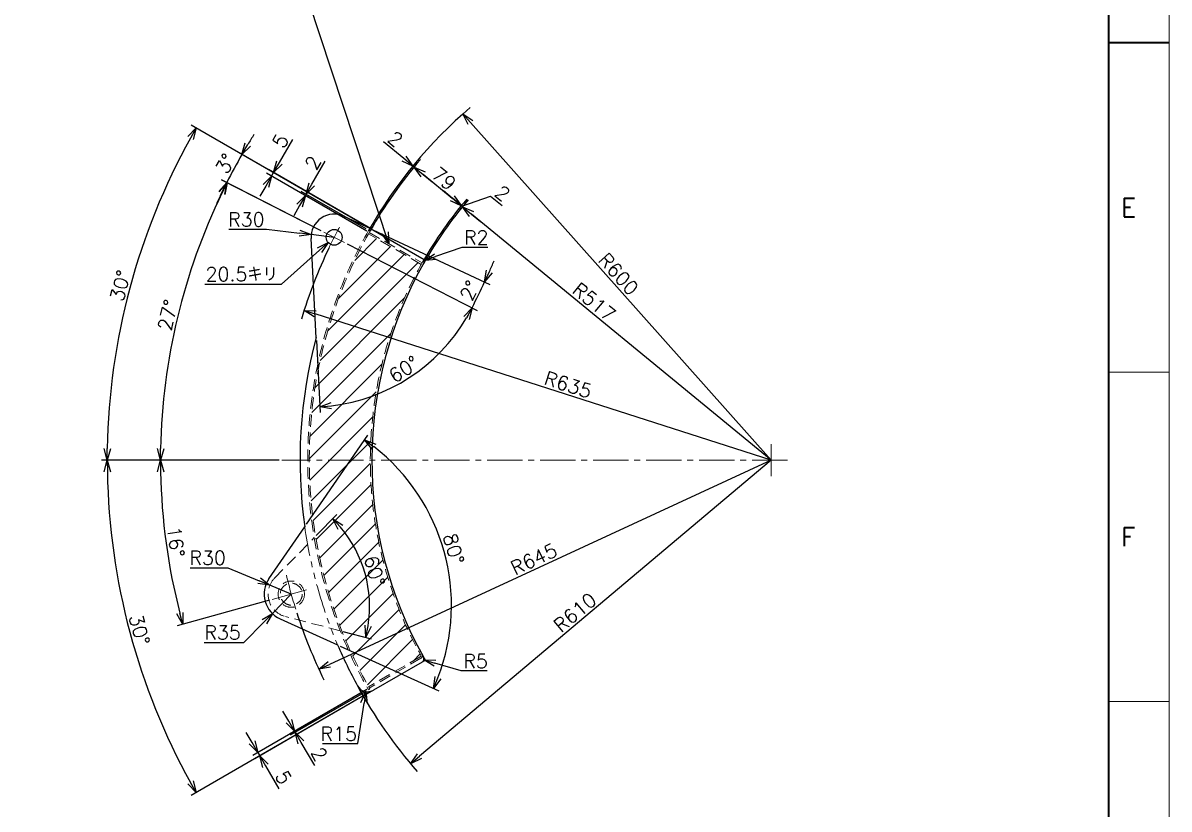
# Model space of a CAD drawing. Header units: millimetres. Extents: x 0 to 4969, y -29 to 3498.
# Drawn here: x 3486 to 4969, y 751 to 1768 of the extents above; entities that cross this region are included whole.
import ezdxf
from ezdxf.enums import TextEntityAlignment as Align

# ---------------------------------------------------------------- set-up
doc = ezdxf.new("R2010")
doc.units = ezdxf.units.MM
doc.header["$LTSCALE"] = 2.4
doc.header["$PDMODE"] = 99
doc.header["$PDSIZE"] = 1
for name, pattern in [('CENTER2', [28.575, 19.05, -3.175, 3.175, -3.175]), ('HIDDEN', [9.525, 6.35, -3.175]), ('PHANTOM2', [31.75, 15.875, -3.175, 3.175, -3.175, 3.175, -3.175])]:
    doc.linetypes.add(name, pattern=pattern)
for name, color, linetype, lineweight in [('04_HIDDEN', 2, 'HIDDEN', 13), ('05_CENTER', 4, 'CENTER2', 13), ('06_PHANTOM', 2, 'PHANTOM2', 13), ('08_DIM', 3, 'Continuous', 13), ('90_FRAME', 5, 'Continuous', 35)]:
    doc.layers.add(name, color=color, linetype=linetype, lineweight=lineweight)
doc.layers.add('10_DRAFT', color=8, linetype='Continuous', lineweight=0, plot=False)
doc.layers.add('91_BLANK', color=5, linetype='Continuous', lineweight=0, plot=False)
doc.styles.add('KSS_TXT', font='txt.shx', dxfattribs={"bigfont": 'extfont2.shx'})
doc.dimstyles.new('KSS_DIM', dxfattribs={"dimscale": 6, "dimtxt": 3, "dimasz": 2.5, "dimexe": 1.25, "dimexo": 0.625, "dimtad": 1, "dimdsep": 46, "dimtxsty": 'KSS_TXT', "dimblk": 'OPEN30', "dimcen": 0, "dimazin": 2, "dimtfac": 0.75, "dimtmove": 0, "dimatfit": 3, "dimldrblk": 'OPEN30', "dimfxl": 1.25, "dimtolj": 1, "dimarcsym": 0})
doc.dimstyles.new('KSS_DIM$3', dxfattribs={"dimscale": 6, "dimtxt": 3, "dimasz": 2.5, "dimexe": 1.25, "dimexo": 0.625, "dimtad": 1, "dimtih": 1, "dimtoh": 1, "dimdsep": 46, "dimtxsty": 'KSS_TXT', "dimblk": 'OPEN30', "dimcen": 0, "dimazin": 2, "dimtfac": 0.75, "dimtofl": 0, "dimtmove": 0, "dimatfit": 3, "dimldrblk": 'OPEN30', "dimfxl": 1.25, "dimtolj": 1, "dimarcsym": 0})
doc.dimstyles.new('KSS_DIM$4', dxfattribs={"dimscale": 6, "dimtxt": 3, "dimasz": 2.5, "dimexe": 1.25, "dimexo": 0.625, "dimtad": 1, "dimdsep": 46, "dimtxsty": 'KSS_TXT', "dimblk": 'OPEN30', "dimcen": 0, "dimse1": 1, "dimazin": 2, "dimtfac": 0.75, "dimtmove": 0, "dimatfit": 3, "dimldrblk": 'OPEN30', "dimfxl": 1.25, "dimtolj": 1, "dimarcsym": 0})

# ---------------------------------------------------------------- blocks, each defined once
blk = doc.blocks.new('_Open30')
at = {"color": 0, "linetype": 'ByBlock', "lineweight": -2}
for p, q in [((-1, 0.268), (0, 0)), ((0, 0), (-1, -0.268)), ((0, 0), (-1, 0))]:
    blk.add_line(p, q, dxfattribs=at)
blk = doc.blocks.new('*D189')
at = {"layer": '08_DIM', "color": 0, "lineweight": -2, "transparency": 16777216}
blk.add_line((4454.2, 1202.7), (4066.1, 1521.2), dxfattribs=at)
at = {"layer": 'Defpoints', "color": 0, "transparency": 16777216}
for p in [(4054.5, 1530.7), (4454.2, 1202.7)]:
    blk.add_point(p, dxfattribs=at)
at = {"layer": '08_DIM', "color": 0, "lineweight": -2, "transparency": 16777216, "xscale": 15, "yscale": 15, "zscale": 15, "rotation": 140.6301354000408}
blk.add_blockref('_Open30', (4054.5, 1530.7), dxfattribs=at)
at = {"layer": '08_DIM', "color": 0, "transparency": 16777216, "insert": (4224.8, 1407.5), "char_height": 18, "attachment_point": 5, "rotation": 320.6301, "style": 'KSS_TXT'}
blk.add_mtext('\\A1;R517', dxfattribs=at)
blk = doc.blocks.new('*D190')
at = {"layer": '08_DIM', "color": 0, "lineweight": -2, "transparency": 16777216}
blk.add_line((4454.2, 1202.7), (3882.3, 938.6), dxfattribs=at)
at = {"layer": 'Defpoints', "color": 0, "transparency": 16777216}
for p in [(4454.2, 1202.7), (3868.6, 932.3)]:
    blk.add_point(p, dxfattribs=at)
at = {"layer": '08_DIM', "color": 0, "lineweight": -2, "transparency": 16777216, "xscale": 15, "yscale": 15, "zscale": 15, "rotation": 204.7858328263726}
blk.add_blockref('_Open30', (3868.6, 932.3), dxfattribs=at)
at = {"layer": '08_DIM', "color": 0, "transparency": 16777216, "insert": (4147, 1074.9), "char_height": 18, "attachment_point": 5, "rotation": 24.7858, "style": 'KSS_TXT'}
blk.add_mtext('\\A1;R645', dxfattribs=at)
blk = doc.blocks.new('*D191')
at = {"layer": '08_DIM', "color": 0, "lineweight": -2, "transparency": 16777216}
for p, q in [((3817.1, 1202.7), (3587.2, 1202.7)), ((3935.9, 903.4), (3703.4, 769.2))]:
    blk.add_line(p, q, dxfattribs=at)
blk.add_arc((4454.4, 1202.7), 859.7, 180.9997, 208.9976, dxfattribs=at)
at = {"layer": 'Defpoints', "color": 0, "transparency": 16777216}
for p in [(3820.9, 1202.7), (4475.1, 1202.7), (3607.8, 1053.5), (4002.2, 941.7), (3939.1, 905.3)]:
    blk.add_point(p, dxfattribs=at)
at = {"layer": '08_DIM', "color": 0, "lineweight": -2, "transparency": 16777216, "xscale": 15, "yscale": 15, "zscale": 15}
for p, rotation in [((3594.7, 1202.7), 90.49985883863702), ((3709.9, 772.9), 299.4975005506485)]:
    blk.add_blockref('_Open30', p, dxfattribs=dict(at, rotation=rotation))
at = {"layer": '08_DIM', "color": 0, "transparency": 16777216, "insert": (3636.3, 983.6), "char_height": 18, "attachment_point": 5, "rotation": 284.9987, "style": 'KSS_TXT'}
blk.add_mtext('\\A1;30°', dxfattribs=at)
blk = doc.blocks.new('*D178')
at = {"layer": '08_DIM', "color": 0, "lineweight": -2, "transparency": 16777216}
for p, q in [((3817.1, 1202.7), (3656.1, 1202.7)), ((3804.8, 1021.6), (3685.4, 988.4))]:
    blk.add_line(p, q, dxfattribs=at)
blk.add_arc((4454.5, 1202.7), 790.9, 181.0866, 194.4884, dxfattribs=at)
at = {"layer": 'Defpoints', "color": 0, "transparency": 16777216}
for p in [(3820.9, 1202.7), (4475.1, 1202.7), (3666.9, 1131.2), (3857.5, 1036.3), (3808.4, 1022.6)]:
    blk.add_point(p, dxfattribs=at)
at = {"layer": '08_DIM', "color": 0, "lineweight": -2, "transparency": 16777216, "xscale": 15, "yscale": 15, "zscale": 15}
for p, rotation in [((3663.6, 1202.7), 90.543317598163), ((3692.6, 990.4), 285.0317267420963)]:
    blk.add_blockref('_Open30', p, dxfattribs=dict(at, rotation=rotation))
at = {"layer": '08_DIM', "color": 0, "transparency": 16777216, "insert": (3683.5, 1097.3), "char_height": 18, "attachment_point": 5, "rotation": 277.7875, "style": 'KSS_TXT'}
blk.add_mtext('\\A1;16°', dxfattribs=at)
blk = doc.blocks.new('*D179')
at = {"layer": '08_DIM', "color": 0, "lineweight": -2, "transparency": 16777216}
for p, q in [((3871.7, 1499.5), (3743.2, 1565.1)), ((3817.1, 1202.7), (3656.2, 1202.7))]:
    blk.add_line(p, q, dxfattribs=at)
blk.add_arc((4454.1, 1202.7), 790.4, 154.0815, 178.9126, dxfattribs=at)
at = {"layer": 'Defpoints', "color": 0, "transparency": 16777216}
for p in [(3875.1, 1497.8), (3901.7, 1484.2), (3702.4, 1447), (3820.9, 1202.7), (4475.1, 1202.7)]:
    blk.add_point(p, dxfattribs=at)
at = {"layer": '08_DIM', "color": 0, "lineweight": -2, "transparency": 16777216, "xscale": 15, "yscale": 15, "zscale": 15}
for p, rotation in [((3749.9, 1561.6), 63.53785850030877), ((3663.7, 1202.7), 269.4563198615368)]:
    blk.add_blockref('_Open30', p, dxfattribs=dict(at, rotation=rotation))
at = {"layer": '08_DIM', "color": 0, "transparency": 16777216, "insert": (3673.1, 1390.3), "char_height": 18, "attachment_point": 5, "rotation": 76.4971, "style": 'KSS_TXT'}
blk.add_mtext('\\A1;27°', dxfattribs=at)
blk = doc.blocks.new('*D180')
at = {"layer": '08_DIM', "color": 0, "lineweight": -2, "transparency": 16777216}
for p, q in [((3932.1, 1504.1), (3703.3, 1636.2)), ((3817.1, 1202.7), (3587.1, 1202.7))]:
    blk.add_line(p, q, dxfattribs=at)
blk.add_arc((4454.1, 1202.7), 859.5, 151, 179, dxfattribs=at)
at = {"layer": 'Defpoints', "color": 0, "transparency": 16777216}
for p in [(3935.3, 1502.3), (3646.4, 1496.7), (4002.2, 1463.7), (3820.9, 1202.7), (4475.1, 1202.7)]:
    blk.add_point(p, dxfattribs=at)
at = {"layer": '08_DIM', "color": 0, "lineweight": -2, "transparency": 16777216, "xscale": 15, "yscale": 15, "zscale": 15}
for p, rotation in [((3709.8, 1632.5), 60.49998515855516), ((3594.6, 1202.7), 269.5000153813288)]:
    blk.add_blockref('_Open30', p, dxfattribs=dict(at, rotation=rotation))
at = {"layer": '08_DIM', "color": 0, "transparency": 16777216, "insert": (3611.6, 1428.5), "char_height": 18, "attachment_point": 5, "rotation": 75, "style": 'KSS_TXT'}
blk.add_mtext('\\A1;30°', dxfattribs=at)
blk = doc.blocks.new('*D181')
at = {"layer": '08_DIM', "color": 0, "lineweight": -2, "transparency": 16777216}
blk.add_line((4454.2, 1202.7), (3998.8, 819.8), dxfattribs=at)
at = {"layer": 'Defpoints', "color": 0, "transparency": 16777216}
for p in [(4454.2, 1202.7), (3987.3, 810.2)]:
    blk.add_point(p, dxfattribs=at)
at = {"layer": '08_DIM', "color": 0, "lineweight": -2, "transparency": 16777216, "xscale": 15, "yscale": 15, "zscale": 15, "rotation": 220.059357419541}
blk.add_blockref('_Open30', (3987.3, 810.2), dxfattribs=at)
at = {"layer": '08_DIM', "color": 0, "transparency": 16777216, "insert": (4200.2, 1005.8), "char_height": 18, "attachment_point": 5, "rotation": 40.0594, "style": 'KSS_TXT'}
blk.add_mtext('\\A1;R610', dxfattribs=at)
blk = doc.blocks.new('*D192')
at = {"layer": '08_DIM', "color": 0, "lineweight": -2, "transparency": 16777216}
for p, q in [((3702.2, 1063.7), (3750.9, 1063.7)), ((3750.9, 1063.7), (3791.4, 1046.8)), ((3832.9, 1029.5), (3805.2, 1041))]:
    blk.add_line(p, q, dxfattribs=at)
at = {"layer": 'Defpoints', "color": 0, "transparency": 16777216}
for p in [(3805.2, 1041), (3832.9, 1029.5)]:
    blk.add_point(p, dxfattribs=at)
at = {"layer": '08_DIM', "color": 0, "lineweight": -2, "transparency": 16777216, "xscale": 15, "yscale": 15, "zscale": 15, "rotation": 337.3699849499008}
blk.add_blockref('_Open30', (3805.2, 1041), dxfattribs=at)
at = {"layer": '08_DIM', "color": 0, "transparency": 16777216, "insert": (3724.7, 1076.4), "char_height": 18, "attachment_point": 5, "style": 'KSS_TXT'}
blk.add_mtext('\\A1;R30', dxfattribs=at)
blk = doc.blocks.new('*D193')
at = {"layer": '08_DIM', "color": 0, "lineweight": -2, "transparency": 16777216}
for p, q in [((3832.9, 1029.6), (3808.4, 1004.5)), ((3771.7, 967.1), (3797.9, 993.8)), ((3720, 967.1), (3771.7, 967.1))]:
    blk.add_line(p, q, dxfattribs=at)
at = {"layer": 'Defpoints', "color": 0, "transparency": 16777216}
for p in [(3832.9, 1029.6), (3808.4, 1004.5)]:
    blk.add_point(p, dxfattribs=at)
at = {"layer": '08_DIM', "color": 0, "lineweight": -2, "transparency": 16777216, "xscale": 15, "yscale": 15, "zscale": 15, "rotation": 45.60166585719116}
blk.add_blockref('_Open30', (3808.4, 1004.5), dxfattribs=at)
at = {"layer": '08_DIM', "color": 0, "transparency": 16777216, "insert": (3744, 979.8), "char_height": 18, "attachment_point": 5, "style": 'KSS_TXT'}
blk.add_mtext('\\A1;R35', dxfattribs=at)
blk = doc.blocks.new('*D194')
at = {"layer": '08_DIM', "color": 0, "lineweight": -2, "transparency": 16777216}
for p, q in [((3865.2, 1105.3), (3891.8, 1132.4)), ((3899.8, 981.3), (3936.5, 971.9))]:
    blk.add_line(p, q, dxfattribs=at)
blk.add_arc((3775.1, 1013.4), 159.2, 350.9771, 40.173, dxfattribs=at)
at = {"layer": 'Defpoints', "color": 0, "transparency": 16777216}
for p in [(3862.6, 1102.6), (3811.5, 1050.5), (3933.5, 1028.8), (3825.5, 1000.4), (3896.2, 982.2)]:
    blk.add_point(p, dxfattribs=at)
at = {"layer": '08_DIM', "color": 0, "lineweight": -2, "transparency": 16777216, "xscale": 15, "yscale": 15, "zscale": 15}
for p, rotation in [((3886.5, 1127), 132.8740092316286), ((3929.3, 973.7), 258.2760794487026)]:
    blk.add_blockref('_Open30', p, dxfattribs=dict(at, rotation=rotation))
at = {"layer": '08_DIM', "color": 0, "transparency": 16777216, "insert": (3940.7, 1059.5), "char_height": 18, "attachment_point": 5, "rotation": 285.575, "style": 'KSS_TXT'}
blk.add_mtext('\\A1;60°', dxfattribs=at)
blk = doc.blocks.new('*D195')
at = {"layer": '08_DIM', "color": 0, "lineweight": -2, "transparency": 16777216}
for p, q in [((3852.5, 1119.8), (3931.9, 1235.3)), ((3896.4, 962.3), (4023.9, 904.4))]:
    blk.add_line(p, q, dxfattribs=at)
blk.add_arc((3780.4, 1015), 259.9, 338.8789, 52.1847, dxfattribs=at)
at = {"layer": 'Defpoints', "color": 0, "transparency": 16777216}
for p in [(3850.4, 1116.7), (3804.1, 1049.4), (4040.1, 1025), (3818.4, 997.7), (3893, 963.8)]:
    blk.add_point(p, dxfattribs=at)
at = {"layer": '08_DIM', "color": 0, "lineweight": -2, "transparency": 16777216, "xscale": 15, "yscale": 15, "zscale": 15}
for p, rotation in [((3927.7, 1229.1), 143.8383163988789), ((4017, 907.5), 247.2253147727389)]:
    blk.add_blockref('_Open30', p, dxfattribs=dict(at, rotation=rotation))
at = {"layer": '08_DIM', "color": 0, "transparency": 16777216, "insert": (4043.1, 1088), "char_height": 18, "attachment_point": 5, "rotation": 285.5318, "style": 'KSS_TXT'}
blk.add_mtext('\\A1;80°', dxfattribs=at)
blk = doc.blocks.new('*D196')
at = {"layer": '08_DIM', "color": 0, "lineweight": -2, "transparency": 16777216}
for p, q in [((3978.8, 1592.8), (3952.1, 1614.7)), ((3988.4, 1580.9), (3985.6, 1577.5)), ((3990, 1579.7), (3987.2, 1576.3)), ((3991.9, 1582), (3990.4, 1583.3)), ((4003.5, 1572.5), (4015.1, 1563))]:
    blk.add_line(p, q, dxfattribs=at)
at = {"layer": 'Defpoints', "color": 0, "transparency": 16777216}
for p in [(3990.4, 1583.3), (3990.8, 1583.8), (3992.4, 1582.6)]:
    blk.add_point(p, dxfattribs=at)
at = {"layer": '08_DIM', "color": 0, "lineweight": -2, "transparency": 16777216, "xscale": 15, "yscale": 15, "zscale": 15}
for p, rotation in [((3990.4, 1583.3), 320.6302851197936), ((3991.9, 1582), 140.6302851197936)]:
    blk.add_blockref('_Open30', p, dxfattribs=dict(at, rotation=rotation))
at = {"layer": '08_DIM', "color": 0, "transparency": 16777216, "insert": (3967.7, 1618.4), "char_height": 18, "attachment_point": 5, "rotation": 320.6303, "style": 'KSS_TXT'}
blk.add_mtext('\\A1;2', dxfattribs=at)
blk = doc.blocks.new('*D197')
at = {"layer": '08_DIM', "color": 0, "lineweight": -2, "transparency": 16777216}
blk.add_line((4454.2, 1202.7), (3863.8, 1392.1), dxfattribs=at)
at = {"layer": 'Defpoints', "color": 0, "transparency": 16777216}
for p in [(3849.6, 1396.6), (4454.2, 1202.7)]:
    blk.add_point(p, dxfattribs=at)
at = {"layer": '08_DIM', "color": 0, "lineweight": -2, "transparency": 16777216, "xscale": 15, "yscale": 15, "zscale": 15, "rotation": 162.2200915642513}
blk.add_blockref('_Open30', (3849.6, 1396.6), dxfattribs=at)
at = {"layer": '08_DIM', "color": 0, "transparency": 16777216, "insert": (4191.3, 1300.4), "char_height": 18, "attachment_point": 5, "rotation": 342.2201, "style": 'KSS_TXT'}
blk.add_mtext('\\A1;R635', dxfattribs=at)
blk = doc.blocks.new('*D198')
at = {"layer": '08_DIM', "color": 0, "lineweight": -2, "transparency": 16777216}
for p, q in [((3905.1, 1482.5), (4073.7, 1396.6)), ((3865.4, 1357.5), (3870.2, 1264.5))]:
    blk.add_line(p, q, dxfattribs=at)
blk.add_arc((3857.6, 1506.7), 235.1, 276.651, 329.3374, dxfattribs=at)
at = {"layer": 'Defpoints', "color": 0, "transparency": 16777216}
for p in [(3858.5, 1489.4), (3875.1, 1497.8), (3901.7, 1484.2), (3865.2, 1361.2), (3949.4, 1290.4)]:
    blk.add_point(p, dxfattribs=at)
at = {"layer": '08_DIM', "color": 0, "lineweight": -2, "transparency": 16777216, "xscale": 15, "yscale": 15, "zscale": 15}
for p, rotation in [((4067, 1400), 61.1657696720934), ((3869.9, 1272), 184.8225870520718)]:
    blk.add_blockref('_Open30', p, dxfattribs=dict(at, rotation=rotation))
at = {"layer": '08_DIM', "color": 0, "transparency": 16777216, "insert": (3978.6, 1320.3), "char_height": 18, "attachment_point": 5, "rotation": 32.9942, "style": 'KSS_TXT'}
blk.add_mtext('\\A1;60°', dxfattribs=at)
blk = doc.blocks.new('*D187')
at = {"layer": '08_DIM', "color": 0, "lineweight": -2, "transparency": 16777216}
for p, q in [((3752.3, 1501.4), (3801, 1501.4)), ((3801, 1501.4), (3843.7, 1496.3)), ((3888.4, 1491), (3858.6, 1494.6))]:
    blk.add_line(p, q, dxfattribs=at)
at = {"layer": 'Defpoints', "color": 0, "transparency": 16777216}
for p in [(3858.6, 1494.6), (3888.4, 1491)]:
    blk.add_point(p, dxfattribs=at)
at = {"layer": '08_DIM', "color": 0, "lineweight": -2, "transparency": 16777216, "xscale": 15, "yscale": 15, "zscale": 15, "rotation": 353.2198684912614}
blk.add_blockref('_Open30', (3858.6, 1494.6), dxfattribs=at)
at = {"layer": '08_DIM', "color": 0, "transparency": 16777216, "insert": (3774.8, 1514.2), "char_height": 18, "attachment_point": 5, "style": 'KSS_TXT'}
blk.add_mtext('\\A1;R30', dxfattribs=at)
blk = doc.blocks.new('*D188')
at = {"layer": '08_DIM', "color": 0, "lineweight": -2, "transparency": 16777216}
for p, q in [((3820.3, 1430.5), (3869.5, 1474.3)), ((3721.1, 1430.5), (3820.3, 1430.5))]:
    blk.add_line(p, q, dxfattribs=at)
at = {"layer": 'Defpoints', "color": 0, "transparency": 16777216}
for p in [(3880.7, 1484.2), (3896.1, 1497.8)]:
    blk.add_point(p, dxfattribs=at)
at = {"layer": '08_DIM', "color": 0, "lineweight": -2, "transparency": 16777216, "xscale": 15, "yscale": 15, "zscale": 15, "rotation": 41.62899188193255}
blk.add_blockref('_Open30', (3880.7, 1484.2), dxfattribs=at)
at = {"layer": '08_DIM', "color": 0, "transparency": 16777216, "insert": (3768.8, 1443.3), "char_height": 18, "attachment_point": 5, "style": 'KSS_TXT'}
blk.add_mtext('\\A1;20.5キリ', dxfattribs=at)
blk = doc.blocks.new('*D182')
at = {"layer": '08_DIM', "color": 0, "lineweight": -2, "transparency": 16777216}
for p, q in [((3930.6, 906.1), (3830.7, 848.4)), ((3929.7, 903.7), (3831.6, 847)), ((3829.7, 865.2), (3822.2, 878.2)), ((3837.2, 852.2), (3838, 850.8)), ((3845.5, 837.8), (3862.8, 807.9))]:
    blk.add_line(p, q, dxfattribs=at)
at = {"layer": 'Defpoints', "color": 0, "transparency": 16777216}
for p in [(3932.9, 905.5), (3933.9, 908), (3838, 850.8)]:
    blk.add_point(p, dxfattribs=at)
at = {"layer": '08_DIM', "color": 0, "lineweight": -2, "transparency": 16777216, "xscale": 15, "yscale": 15, "zscale": 15}
for p, rotation in [((3837.2, 852.2), 299.9973593894864), ((3838, 850.8), 119.9973593894863)]:
    blk.add_blockref('_Open30', p, dxfattribs=dict(at, rotation=rotation))
at = {"layer": '08_DIM', "color": 0, "transparency": 16777216, "insert": (3869, 822.7), "char_height": 18, "attachment_point": 5, "rotation": 299.9974, "style": 'KSS_TXT'}
blk.add_mtext('\\A1;2', dxfattribs=at)
blk = doc.blocks.new('*D183')
at = {"layer": '08_DIM', "color": 0, "lineweight": -2, "transparency": 16777216}
for p, q in [((3930.6, 906.1), (3783.1, 820.9)), ((3935.9, 903.4), (3785.6, 816.6)), ((3782.1, 837.7), (3774.6, 850.7)), ((3789.6, 824.7), (3792.1, 820.4)), ((3799.6, 807.4), (3816.8, 777.5))]:
    blk.add_line(p, q, dxfattribs=at)
at = {"layer": 'Defpoints', "color": 0, "transparency": 16777216}
for p in [(3933.9, 908), (3939.1, 905.3), (3792.1, 820.4)]:
    blk.add_point(p, dxfattribs=at)
at = {"layer": '08_DIM', "color": 0, "lineweight": -2, "transparency": 16777216, "xscale": 15, "yscale": 15, "zscale": 15}
for p, rotation in [((3789.6, 824.7), 299.9973593894864), ((3792.1, 820.4), 119.9973593894863)]:
    blk.add_blockref('_Open30', p, dxfattribs=dict(at, rotation=rotation))
at = {"layer": '08_DIM', "color": 0, "transparency": 16777216, "insert": (3823, 792.3), "char_height": 18, "attachment_point": 5, "rotation": 299.9974, "style": 'KSS_TXT'}
blk.add_mtext('\\A1;5', dxfattribs=at)
blk = doc.blocks.new('*D184')
at = {"layer": '08_DIM', "color": 0, "lineweight": -2, "transparency": 16777216}
for p, q in [((3817.6, 1587.9), (3834.8, 1617.8)), ((3930.6, 1499.2), (3800.9, 1574.1)), ((3935.5, 1502.6), (3803.6, 1578.7)), ((3807.4, 1570.3), (3810.1, 1574.9)), ((3799.9, 1557.3), (3792.4, 1544.3))]:
    blk.add_line(p, q, dxfattribs=at)
at = {"layer": 'Defpoints', "color": 0, "transparency": 16777216}
for p in [(3810.1, 1574.9), (3938.7, 1500.7), (3933.9, 1497.3)]:
    blk.add_point(p, dxfattribs=at)
at = {"layer": '08_DIM', "color": 0, "lineweight": -2, "transparency": 16777216, "xscale": 15, "yscale": 15, "zscale": 15}
for p, rotation in [((3810.1, 1574.9), 240.0000005400804), ((3807.4, 1570.3), 60.00000054008033)]:
    blk.add_blockref('_Open30', p, dxfattribs=dict(at, rotation=rotation))
at = {"layer": '08_DIM', "color": 0, "transparency": 16777216, "insert": (3818.9, 1615.7), "char_height": 18, "attachment_point": 5, "rotation": 60, "style": 'KSS_TXT'}
blk.add_mtext('\\A1;5', dxfattribs=at)
blk = doc.blocks.new('*D185')
at = {"layer": '08_DIM', "color": 0, "lineweight": -2, "transparency": 16777216}
for p, q in [((3859.7, 1559.7), (3877, 1589.6)), ((3930.6, 1499.2), (3844.8, 1548.8)), ((3929.8, 1501.9), (3845.7, 1550.5)), ((3851.2, 1545), (3852.2, 1546.7)), ((3843.7, 1532), (3836.2, 1519))]:
    blk.add_line(p, q, dxfattribs=at)
at = {"layer": 'Defpoints', "color": 0, "transparency": 16777216}
for p in [(3852.2, 1546.7), (3933.1, 1500.1), (3933.9, 1497.3)]:
    blk.add_point(p, dxfattribs=at)
at = {"layer": '08_DIM', "color": 0, "lineweight": -2, "transparency": 16777216, "xscale": 15, "yscale": 15, "zscale": 15}
for p, rotation in [((3852.2, 1546.7), 240.0000005400804), ((3851.2, 1545), 60.00000054008033)]:
    blk.add_blockref('_Open30', p, dxfattribs=dict(at, rotation=rotation))
at = {"layer": '08_DIM', "color": 0, "transparency": 16777216, "insert": (3861.1, 1587.5), "char_height": 18, "attachment_point": 5, "rotation": 60, "style": 'KSS_TXT'}
blk.add_mtext('\\A1;2', dxfattribs=at)
blk = doc.blocks.new('*D186')
at = {"layer": '08_DIM', "color": 0, "lineweight": -2, "transparency": 16777216}
for p, q in [((4052.8, 930.1), (4018.9, 940.3)), ((4086.5, 930.1), (4052.8, 930.1))]:
    blk.add_line(p, q, dxfattribs=at)
at = {"layer": 'Defpoints', "color": 0, "transparency": 16777216}
for p in [(3999.7, 946), (4004.5, 944.6)]:
    blk.add_point(p, dxfattribs=at)
at = {"layer": '08_DIM', "color": 0, "lineweight": -2, "transparency": 16777216, "xscale": 15, "yscale": 15, "zscale": 15, "rotation": 163.3362434507213}
blk.add_blockref('_Open30', (4004.5, 944.6), dxfattribs=at)
at = {"layer": '08_DIM', "color": 0, "transparency": 16777216, "insert": (4071.5, 942.9), "char_height": 18, "attachment_point": 5, "style": 'KSS_TXT'}
blk.add_mtext('\\A1;R5', dxfattribs=at)
blk = doc.blocks.new('*D207')
at = {"layer": '08_DIM', "color": 0, "lineweight": -2, "transparency": 16777216}
for p, q in [((3919.1, 836.2), (3927.1, 888.6)), ((3873.4, 836.2), (3919.1, 836.2))]:
    blk.add_line(p, q, dxfattribs=at)
at = {"layer": 'Defpoints', "color": 0, "transparency": 16777216}
for p in [(3931.6, 918.3), (3929.4, 903.4)]:
    blk.add_point(p, dxfattribs=at)
at = {"layer": '08_DIM', "color": 0, "lineweight": -2, "transparency": 16777216, "xscale": 15, "yscale": 15, "zscale": 15, "rotation": 81.33103731273918}
blk.add_blockref('_Open30', (3929.4, 903.4), dxfattribs=at)
at = {"layer": '08_DIM', "color": 0, "transparency": 16777216, "insert": (3894.4, 848.9), "char_height": 18, "attachment_point": 5, "style": 'KSS_TXT'}
blk.add_mtext('\\A1;R15', dxfattribs=at)
blk = doc.blocks.new('*D209')
at = {"layer": '08_DIM', "color": 0, "lineweight": -2, "transparency": 16777216}
for p, q in [((3932.1, 1504.1), (3762.6, 1602)), ((3871.7, 1499.5), (3742.7, 1565.3))]:
    blk.add_line(p, q, dxfattribs=at)
for start, end in [(147.8272, 148.9136), (150, 152.9942), (154.0806, 155.167)]:
    blk.add_arc((4454.2, 1202.7), 791.1, start, end, dxfattribs=at)
at = {"layer": 'Defpoints', "color": 0, "transparency": 16777216}
for p in [(3762.3, 1586.2), (3935.3, 1502.3), (3875.1, 1497.8), (3901.7, 1484.2), (4002.2, 1463.7)]:
    blk.add_point(p, dxfattribs=at)
at = {"layer": '08_DIM', "color": 0, "lineweight": -2, "transparency": 16777216, "xscale": 15, "yscale": 15, "zscale": 15}
for p, rotation in [((3769.1, 1598.2), 239.4567988285817), ((3749.4, 1561.9), 63.53738007354137)]:
    blk.add_blockref('_Open30', p, dxfattribs=dict(at, rotation=rotation))
at = {"layer": '08_DIM', "color": 0, "transparency": 16777216, "insert": (3747.8, 1586.3), "char_height": 18, "attachment_point": 5, "rotation": 61.4971, "style": 'KSS_TXT'}
blk.add_mtext('\\A1;3°', dxfattribs=at)
blk = doc.blocks.new('*D210')
at = {"layer": '08_DIM', "color": 0, "lineweight": -2, "transparency": 16777216}
for p, q in [((3938.7, 1500.7), (4090, 1430.1)), ((3905.1, 1482.5), (4073.7, 1396.6))]:
    blk.add_line(p, q, dxfattribs=at)
for start, end in [(335.8076, 336.619), (332.9942, 334.9962), (332.1828, 332.9942)]:
    blk.add_arc((3123.3, 1881), 1059.2, start, end, dxfattribs=at)
at = {"layer": 'Defpoints', "color": 0, "transparency": 16777216}
for p in [(3901.1, 1518.2), (3935.3, 1502.3), (3875.1, 1497.8), (3901.7, 1484.2), (4072.5, 1411)]:
    blk.add_point(p, dxfattribs=at)
at = {"layer": '08_DIM', "color": 0, "lineweight": -2, "transparency": 16777216, "xscale": 15, "yscale": 15, "zscale": 15, "rotation": 245.4018648211886}
blk.add_blockref('_Open30', (4083.2, 1433.3), dxfattribs=at)
at = {"layer": '08_DIM', "color": 0, "transparency": 16777216, "insert": (4063.8, 1422.2), "char_height": 18, "attachment_point": 5, "rotation": 63.9952, "style": 'KSS_TXT'}
blk.add_mtext('\\A1;2°', dxfattribs=at)
blk = doc.blocks.new('_None')
blk = doc.blocks.new('*D212')
at = {"layer": '08_DIM', "color": 0, "lineweight": -2, "transparency": 16777216}
blk.add_line((4454.2, 1202.7), (4065, 1639.5), dxfattribs=at)
at = {"layer": 'Defpoints', "color": 0, "transparency": 16777216}
for p in [(4055, 1650.7), (4454.2, 1202.7)]:
    blk.add_point(p, dxfattribs=at)
at = {"layer": '08_DIM', "color": 0, "lineweight": -2, "transparency": 16777216, "xscale": 15, "yscale": 15, "zscale": 15, "rotation": 131.7095221975851}
blk.add_blockref('_Open30', (4055, 1650.7), dxfattribs=at)
at = {"layer": '08_DIM', "color": 0, "transparency": 16777216, "insert": (4256.6, 1443.6), "char_height": 18, "attachment_point": 5, "rotation": 311.7095, "style": 'KSS_TXT'}
blk.add_mtext('\\A1;R600', dxfattribs=at)
blk = doc.blocks.new('*D215')
at = {"layer": '08_DIM', "color": 0, "lineweight": -2, "transparency": 16777216}
for p, q in [((3990, 1579.6), (3987.2, 1576.2)), ((4041.4, 1541.4), (4003.5, 1572.5)), ((4051, 1529.5), (4048.2, 1526.1))]:
    blk.add_line(p, q, dxfattribs=at)
at = {"layer": 'Defpoints', "color": 0, "transparency": 16777216}
for p in [(3991.9, 1582), (3992.4, 1582.5), (4053.4, 1532.4)]:
    blk.add_point(p, dxfattribs=at)
at = {"layer": '08_DIM', "color": 0, "lineweight": -2, "transparency": 16777216, "xscale": 15, "yscale": 15, "zscale": 15}
for p, rotation in [((3991.9, 1582), 140.630349480626), ((4053, 1531.9), 320.630349480626)]:
    blk.add_blockref('_Open30', p, dxfattribs=dict(at, rotation=rotation))
at = {"layer": '08_DIM', "color": 0, "transparency": 16777216, "insert": (4030.6, 1566.8), "char_height": 18, "attachment_point": 5, "rotation": 320.6303, "style": 'KSS_TXT'}
blk.add_mtext('\\A1;79', dxfattribs=at)
blk = doc.blocks.new('*D216')
at = {"layer": '08_DIM', "color": 0, "lineweight": -2, "transparency": 16777216}
for p, q in [((4053.6, 1477.9), (4019.8, 1466.1)), ((4087.4, 1477.9), (4053.6, 1477.9))]:
    blk.add_line(p, q, dxfattribs=at)
at = {"layer": 'Defpoints', "color": 0, "transparency": 16777216}
for p in [(4003.7, 1460.4), (4005.6, 1461.1)]:
    blk.add_point(p, dxfattribs=at)
at = {"layer": '08_DIM', "color": 0, "lineweight": -2, "transparency": 16777216, "xscale": 15, "yscale": 15, "zscale": 15, "rotation": 199.3011678383726}
blk.add_blockref('_Open30', (4005.6, 1461.1), dxfattribs=at)
at = {"layer": '08_DIM', "color": 0, "transparency": 16777216, "insert": (4072.4, 1490.7), "char_height": 18, "attachment_point": 5, "style": 'KSS_TXT'}
blk.add_mtext('\\A1;R2', dxfattribs=at)
blk = doc.blocks.new('*D217')
at = {"layer": '08_DIM', "color": 0, "lineweight": -2, "transparency": 16777216}
for p, q in [((4041.4, 1541.5), (4029.8, 1551)), ((4053.7, 1531.3), (4090.8, 1544.5)), ((4090.8, 1544.5), (4105.8, 1532.1)), ((4051, 1529.6), (4048.2, 1526.2)), ((4052.5, 1528.3), (4049.7, 1524.9)), ((4054.5, 1530.7), (4053, 1532)), ((4054.5, 1530.7), (4053, 1532)), ((4066.1, 1521.2), (4077.7, 1511.7))]:
    blk.add_line(p, q, dxfattribs=at)
at = {"layer": 'Defpoints', "color": 0, "transparency": 16777216}
for p in [(4053, 1532), (4053.4, 1532.5), (4054.9, 1531.2)]:
    blk.add_point(p, dxfattribs=at)
at = {"layer": '08_DIM', "color": 0, "lineweight": -2, "transparency": 16777216, "xscale": 15, "yscale": 15, "zscale": 15}
for p, rotation in [((4053, 1532), 320.6302821784453), ((4054.5, 1530.7), 140.6302821784453)]:
    blk.add_blockref('_Open30', p, dxfattribs=dict(at, rotation=rotation))
at = {"layer": '08_DIM', "color": 0, "transparency": 16777216, "insert": (4106.4, 1548.1), "char_height": 18, "attachment_point": 5, "rotation": 320.6303, "style": 'KSS_TXT'}
blk.add_mtext('\\A1;2', dxfattribs=at)

msp = doc.modelspace()

# ---------------------------------------------------------------- hatches: boundary and pattern name
h = msp.add_hatch()
h.set_pattern_fill('_USER', color=3, scale=20, angle=45, pattern_type=0)
h.set_pattern_definition([(45, (106.123, 0), (-14.14214, 14.14214), [])])
h.paths.add_polyline_path([(3932.842, 1495.599, 0.1286473), (3856.228, 1202.74), (3935.228, 1202.74, -0.12722788), (4000.308, 1454.378, 0.40911934), (3999.559, 1457.08)])
h.paths.add_polyline_path([(3935.228, 1202.74), (3856.228, 1202.74, 0.12871058), (3932.924, 909.754), (3999.636, 948.279, 0.40917562), (4000.384, 950.982, -0.12729629)])
h.paths.add_polyline_path([(3921.283, 1079.019), (3934.171, 1032.781), (3960.18, 1040.031), (3947.292, 1086.268)], flags=24)

# ---------------------------------------------------------------- linework, layer by layer
at = {"color": 0}
for p, q in [((3901.119, 1518.204), (3935.302, 1502.261)), ((3935.302, 1502.261), (4004.732, 1462.176)), ((3865.185, 1361.246), (3858.479, 1489.449)), ((3818.442, 997.69), (3892.959, 963.843)), ((4002.222, 941.69), (3939.143, 905.275))]:
    msp.add_line(p, q, dxfattribs=at)
msp.add_line((3804.074, 1049.385), (3850.352, 1116.699))
msp.add_circle((3888.399, 1491.036), 10.25, dxfattribs=at)
at = {"color": 3}
for centre, radius, start, end in [((4454.191, 1202.755), 599.963, 130.495295, 150.29458), ((4455.307, 1201.637), 599.488, 139.400447, 150.254625), ((4455.353, 1201.584), 520.579, 139.400853, 150.252401), ((4454.204, 1202.74), 516.976, 139.359712, 150.555151), ((4454.204, 1202.74), 634.982, 154.350544, 163.300364), ((4454.204, 1202.74), 644.974, 197.833332, 206.14203), ((4454.204, 1202.74), 609.974, 208.5632, 221.299102)]:
    msp.add_arc(centre, radius, start, end, dxfattribs=at)
at = {"color": 0}
for centre, radius, start, end in [((3888.439, 1491.016), 30, 64.996156, 182.994178), ((4454.204, 1202.74), 516.976, 150.227162, 209.46049), ((4003.732, 1460.444), 2, 330.227162, 60.000001), ((4453.483, 1202.854), 609.254, 164.930404, 188.129465), ((3832.916, 1029.556), 35, 145.491907, 245.571724), ((4454.228, 1202.749), 610, 203.057145, 208.562849), ((3999.722, 946.02), 5, 299.997359, 29.45897), ((3931.644, 918.266), 15, 208.562849, 299.997359)]:
    msp.add_arc(centre, radius, start, end, dxfattribs=at)
at = {"layer": '04_HIDDEN'}
for p, q in [((3934.885, 1499.027), (3933.071, 1500.062)), ((4001.239, 1456.098), (3932.859, 1495.578)), ((3932.884, 1495.575), (3933.884, 1497.307)), ((3933.842, 1497.32), (4002.219, 1457.842)), ((4003.225, 1459.571), (4004.944, 1458.578)), ((3811.512, 1050.478), (3862.608, 1102.61)), ((3896.163, 982.239), (3825.464, 1000.425)), ((3999.636, 948.279), (3932.88, 909.728)), ((4000.636, 946.547), (3933.863, 907.986)), ((3934.694, 906.523), (3932.949, 905.545))]:
    msp.add_line(p, q, dxfattribs=at)
for radius in [17, 14.2]:
    msp.add_circle((3832.938, 1029.479), radius, dxfattribs=at)
for centre, radius, start, end in [((4454.224, 1202.748), 599.996, 150.295591, 209.682545), ((4454.228, 1202.749), 598, 150.295858, 209.683812), ((4454.228, 1202.749), 519, 150.340842, 209.019079), ((3832.938, 1029.479), 30, 135.575044, 255.575044), ((3998.635, 950.011), 2, 300.006355, 29.019079), ((3998.635, 950.011), 4, 300.006355, 29.019079)]:
    msp.add_arc(centre, radius, start, end, dxfattribs=at)
at = {"layer": '05_CENTER'}
for p, q in [((3875.054, 1497.837), (3901.743, 1484.235)), ((4454.204, 1223.587), (4454.204, 1181.893)), ((4475.051, 1202.74), (3820.855, 1202.74)), ((3808.374, 1022.632), (3857.501, 1036.326))]:
    msp.add_line(p, q, dxfattribs=at)
for centre, radius, start, end in [((4454.228, 1202.749), 635, 151.649418, 154.352219), ((4454.229, 1202.748), 645, 193.316718, 197.83337)]:
    msp.add_arc(centre, radius, start, end, dxfattribs=at)
at = {"layer": '06_PHANTOM'}
msp.add_arc((4454.204, 1202.74), 609.974, 188.109308, 203.057263, dxfattribs=at)
at = {"layer": '10_DRAFT'}
for p, q in [((4006.461, 1461.178), (4004.732, 1462.176)), ((4005.234, 1459.028), (4006.461, 1461.178)), ((4002.222, 941.69), (4006.532, 944.179)), ((4006.532, 944.179), (4004.076, 948.479)), ((3939.143, 905.275), (3925.991, 897.683))]:
    msp.add_line(p, q, dxfattribs=at)
at = {"layer": '90_FRAME'}
msp.add_line((4969.205, 1742.586), (4891.434, 1742.586), dxfattribs=at)
at = {"layer": '90_FRAME', "color": 4, "lineweight": 13}
for p, q in [((4969.205, 1316.602), (4891.434, 1316.602)), ((4969.205, 890.619), (4891.434, 890.619))]:
    msp.add_line(p, q, dxfattribs=at)
at = {"layer": '90_FRAME'}
msp.add_lwpolyline([(233.075, 77.424), (4891.434, 77.424), (4891.434, 3407.747), (233.075, 3407.747)], close=True, dxfattribs=at)
at = {"layer": '91_BLANK'}
msp.add_lwpolyline([(0, 0), (4969.205, 0), (4969.205, 3497.519), (0, 3497.519)], close=True, dxfattribs=at)

# ---------------------------------------------------------------- texts
at = {"layer": '90_FRAME', "color": 0, "lineweight": 13, "style": 'KSS_TXT'}
for s, p in [('E', (4906.894, 1529.594)), ('F', (4906.894, 1103.611))]:
    msp.add_text(s, height=24, dxfattribs=at).set_placement(p, align=Align.MIDDLE_LEFT)

# ---------------------------------------------------------------- dimensions: what is measured, and where the dimension line sits
at = {"layer": '08_DIM'}
for center, mpoint, override, picture, middle in [((4454.228, 1202.749), (4055.015, 1650.665), {"dimpost": 'R<>', "dimtix": 1, "dimatfit": 0}, '*D212', (4247.131, 1435.111)), ((4454.204, 1202.74), (4054.547, 1530.67), {"dimdec": 1, "dimpost": 'R<>', "dimtix": 1, "dimatfit": 0}, '*D189', (4216.713, 1397.608)), ((3888.399, 1491.036), (3858.608, 1494.578), {"dimtih": 1, "dimtoh": 1, "dimpost": 'R<>', "dimtix": 1}, '*D187', (3801.009, 1501.426)), ((4003.707, 1460.447), (4005.595, 1461.108), {"dimtih": 1, "dimtoh": 1, "dimpost": 'R<>', "dimtix": 1, "dimtofl": 0}, '*D216', (4072.35, 1477.92)), ((4454.204, 1202.74), (3849.551, 1396.639), {"dimdec": 1, "dimpost": 'R<>', "dimtix": 1, "dimatfit": 0}, '*D197', (4187.455, 1288.281)), ((4454.229, 1202.748), (3868.646, 932.347), {"dimpost": 'R<>', "dimtix": 1, "dimatfit": 0}, '*D190', (4152.353, 1063.353)), ((4454.228, 1202.749), (3987.347, 810.165), {"dimpost": 'R<>', "dimtix": 1, "dimatfit": 0}, '*D181', (4208.405, 996.045)), ((3832.938, 1029.479), (3805.247, 1041.022), {"dimtih": 1, "dimtoh": 1, "dimpost": 'R<>', "dimtix": 1}, '*D192', (3724.664, 1063.673)), ((3832.916, 1029.556), (3808.428, 1004.549), {"dimtih": 1, "dimtoh": 1, "dimpost": 'R<>', "dimtix": 1}, '*D193', (3743.982, 967.074)), ((3999.722, 946.02), (4004.512, 944.586), {"dimtih": 1, "dimtoh": 1, "dimpost": 'R<>', "dimtix": 1, "dimtofl": 0}, '*D186', (4071.545, 930.134)), ((3931.644, 918.266), (3929.383, 903.437), {"dimtih": 1, "dimtoh": 1, "dimpost": 'R<>', "dimtix": 1, "dimtofl": 0}, '*D207', (3894.374, 836.153))]:
    dim = msp.add_radius_dim(center=center, mpoint=mpoint, dimstyle='KSS_DIM$4', override=override, dxfattribs=at)
    dim.commit()
    dim.dimension.update_dxf_attribs({"geometry": picture, "text_midpoint": middle, "dimtype": 164})
for base, line1, line2, picture, middle in [((3646.447, 1496.697), ((3935.302, 1502.261), (4002.152, 1463.666)), ((4475.051, 1202.74), (3820.855, 1202.74)), '*D180', (3611.585, 1428.488)), ((3949.399, 1290.36), ((3865.185, 1361.246), (3858.479, 1489.449)), ((3875.054, 1497.837), (3901.743, 1484.235)), '*D198', (3978.636, 1320.286)), ((3607.79, 1053.469), ((4475.051, 1202.74), (3820.855, 1202.74)), ((4002.222, 941.69), (3939.143, 905.275)), '*D191', (3636.335, 983.555)), ((3933.541, 1028.83), ((3896.163, 982.239), (3825.464, 1000.425)), ((3811.512, 1050.478), (3862.608, 1102.61)), '*D194', (3940.731, 1059.525))]:
    dim = msp.add_angular_dim_2l(base=base, line1=line1, line2=line2, dimstyle='KSS_DIM', dxfattribs=at)
    dim.commit()
    dim.dimension.update_dxf_attribs({"geometry": picture, "text_midpoint": middle})
for base, line1, line2, override, picture, middle in [((3762.337, 1586.212), ((3875.054, 1497.837), (3901.743, 1484.235)), ((3935.302, 1502.261), (4002.152, 1463.666)), {"dimadec": 0}, '*D209', (3747.818, 1586.255)), ((3702.371, 1447.038), ((3875.054, 1497.837), (3901.743, 1484.235)), ((4475.051, 1202.74), (3820.855, 1202.74)), {"dimadec": 1}, '*D179', (3673.12, 1390.271)), ((4072.546, 1411.031), ((3901.119, 1518.204), (3935.302, 1502.261)), ((3875.054, 1497.837), (3901.743, 1484.235)), {"dimblk1": 'None', "dimblk2": 'Open30', "dimsah": 1}, '*D210', (4063.807, 1422.157)), ((4040.123, 1024.995), ((3818.442, 997.69), (3892.959, 963.843)), ((3804.074, 1049.385), (3850.352, 1116.699)), {"dimadec": 0}, '*D195', (4043.109, 1087.974)), ((3666.851, 1131.171), ((4475.051, 1202.74), (3820.855, 1202.74)), ((3808.374, 1022.632), (3857.501, 1036.326)), {"dimadec": 0}, '*D178', (3683.534, 1097.297))]:
    dim = msp.add_angular_dim_2l(base=base, line1=line1, line2=line2, dimstyle='KSS_DIM', override=override, dxfattribs=at)
    dim.commit()
    dim.dimension.update_dxf_attribs({"geometry": picture, "text_midpoint": middle})
for base, p1, p2, angle, override, picture, middle in [((3810.073, 1574.94), (3933.867, 1497.317), (3938.701, 1500.676), 60.000001, {"dimdec": 0}, '*D184', (3818.906, 1615.739)), ((3852.237, 1546.731), (3933.867, 1497.317), (3933.072, 1500.061), 60.000001, {"dimdec": 0}, '*D185', (3861.07, 1587.531)), ((3991.934, 1582.026), (4053.375, 1532.364), (3992.358, 1582.543), 320.630349, {"dimdec": 0}, '*D215', (4030.558, 1566.827)), ((3792.06, 820.366), (3933.863, 907.986), (3939.143, 905.275), 299.997359, {"dimdec": 1}, '*D183', (3822.976, 792.315))]:
    dim = msp.add_linear_dim(base=base, p1=p1, p2=p2, angle=angle, dimstyle='KSS_DIM', override=override, dxfattribs=at)
    dim.commit()
    dim.dimension.update_dxf_attribs({"geometry": picture, "text_midpoint": middle})
dim = msp.add_linear_dim(base=(3990.382, 1583.318), p1=(3992.352, 1582.566), p2=(3990.807, 1583.836), angle=320.630285, dimstyle='KSS_DIM', dxfattribs=at)
dim.commit()
dim.dimension.update_dxf_attribs({"geometry": '*D196', "text_midpoint": (3967.74, 1618.388)})
dim = msp.add_linear_dim(base=(4052.952, 1531.975), p1=(4054.922, 1531.224), p2=(4053.378, 1532.494), angle=320.630282, dimstyle='KSS_DIM', override={"dimtmove": 1}, dxfattribs=at)
dim.commit()
dim.dimension.update_dxf_attribs({"geometry": '*D217', "text_midpoint": (4093.655, 1542.072), "dimtype": 160})
dim = msp.add_diameter_dim_2p(p1=(3896.06, 1497.845), p2=(3880.737, 1484.227), text='<>キリ', dimstyle='KSS_DIM$3', override={"dimpost": '<>', "dimtix": 1}, dxfattribs=at)
dim.commit()
dim.dimension.update_dxf_attribs({"geometry": '*D188', "text_midpoint": (3768.837, 1430.502), "dimtype": 163})
dim = msp.add_linear_dim(base=(3838.048, 850.76), p1=(3933.863, 907.986), p2=(3932.949, 905.545), angle=299.997359, text='2', dimstyle='KSS_DIM', override={"dimdec": 1}, dxfattribs=at)
dim.commit()
dim.dimension.update_dxf_attribs({"geometry": '*D182', "text_midpoint": (3868.964, 822.709)})

# ---------------------------------------------------------------- leaders
msp.add_leader([(3959.263, 1482.643), (3855.542, 1796.156)], dimstyle='KSS_DIM', dxfattribs=at)

doc.saveas('drawing.dxf')
